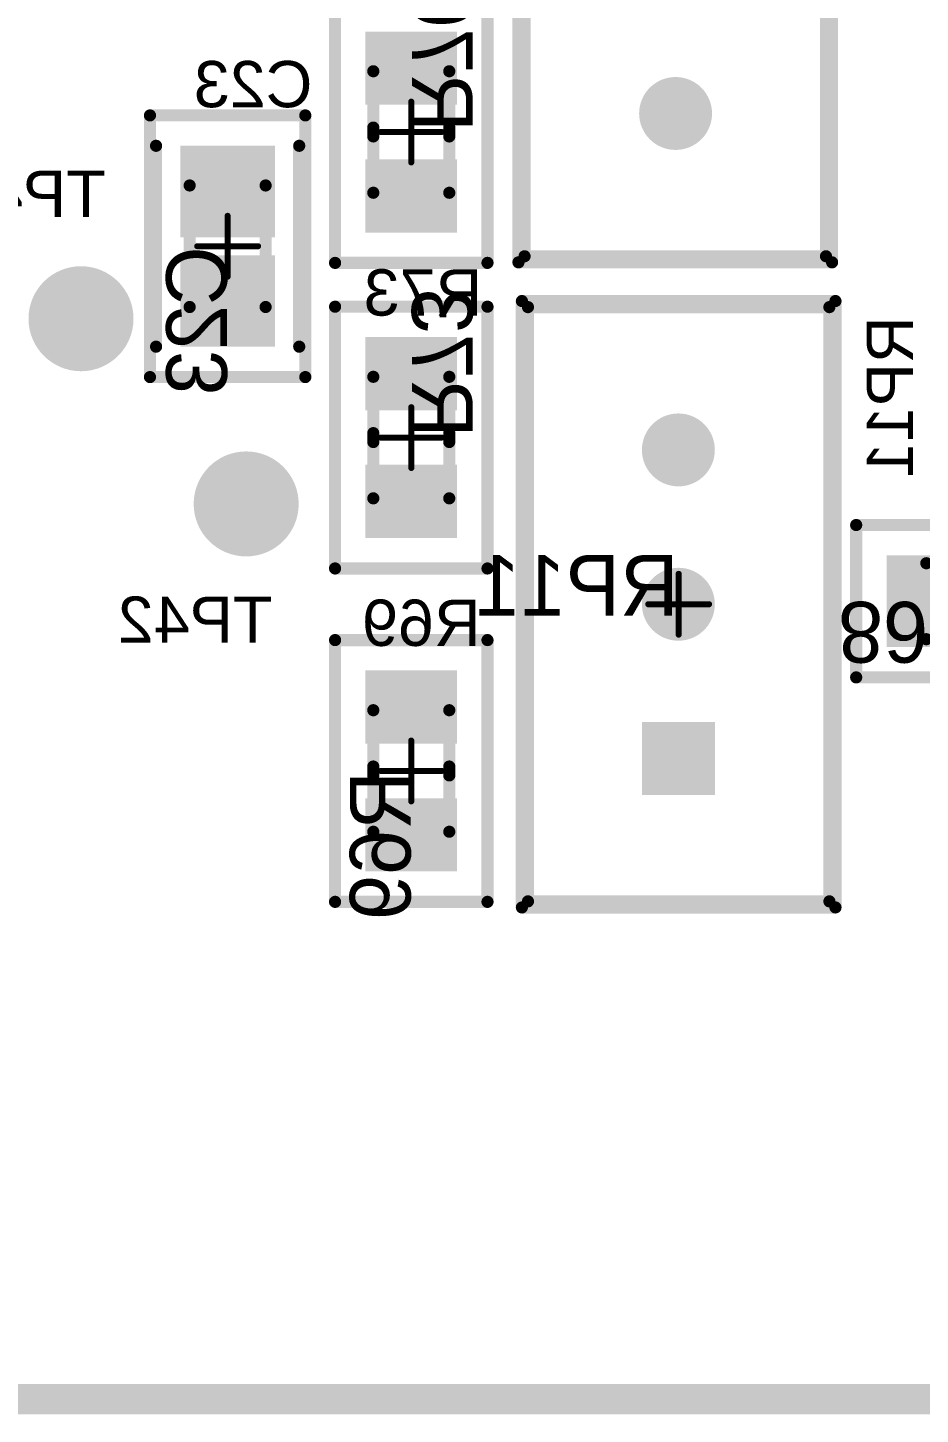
# Model space of a CAD drawing. Header units: millimetres. Extents: x 54 to 247, y 53 to 195.
# Drawn here: x 160.72 to 175.41, y 52.81 to 75.63 of the extents above; entities that cross this region are included whole.
import ezdxf

# ---------------------------------------------------------------- set-up
doc = ezdxf.new("R2010")
doc.units = ezdxf.units.MM
for name, color, linetype in [('BottomOverlay', 54, 'Continuous'), ('BottomPaste', 16, 'Continuous'), ('BottomSolder', 6, 'Continuous'), ('Mechanical1', 6, 'Continuous'), ('Mechanical10', 56, 'Continuous'), ('Mechanical12', 56, 'Continuous'), ('Mechanical15', 56, 'Continuous'), ('MultiLayer', 9, 'Continuous'), ('PadHoleLayer', 156, 'Continuous'), ('TopOverlay', 2, 'Continuous'), ('TopPaste', 8, 'Continuous'), ('TopSolder', 216, 'Continuous'), ('ViaHoleLayer', 16, 'Continuous')]:
    doc.layers.add(name, color=color, linetype=linetype)
doc.styles.add('Arial', font='arial.ttf', dxfattribs={"height": 0.2})

# ---------------------------------------------------------------- blocks, each defined once
blk = doc.blocks.new('T____P_____B_40')
at = {"layer": 'BottomSolder'}
h = blk.add_hatch(color=6, dxfattribs=at)
edge = h.paths.add_edge_path()
edge.add_arc((0, 0), 0.864, 0, 360)
h = blk.add_hatch(color=6, dxfattribs=at)
edge = h.paths.add_edge_path()
edge.add_arc((0, 0), 0.864, 0, 360)
at = {"layer": 'MultiLayer'}
h = blk.add_hatch(color=9, dxfattribs=at)
edge = h.paths.add_edge_path()
edge.add_arc((0, 0), 0.762, 0, 360)
at = {"layer": 'PadHoleLayer'}
h = blk.add_hatch(color=156, dxfattribs=at)
edge = h.paths.add_edge_path()
edge.add_arc((0, 0), 0.381, 0, 360)
at = {"layer": 'TopSolder'}
h = blk.add_hatch(color=216, dxfattribs=at)
edge = h.paths.add_edge_path()
edge.add_arc((0, 0), 0.864, 0, 360)
h = blk.add_hatch(color=216, dxfattribs=at)
edge = h.paths.add_edge_path()
edge.add_arc((0, 0), 0.864, 0, 360)
at = {"layer": 'ViaHoleLayer'}
h = blk.add_hatch(color=16, dxfattribs=at)
edge = h.paths.add_edge_path()
edge.add_arc((0, 0), 0.356, 0, 360)
blk = doc.blocks.new('T____P_____B_44')
at = {"layer": 'BottomSolder'}
h = blk.add_hatch(color=6, dxfattribs=at)
edge = h.paths.add_edge_path()
edge.add_arc((0, 0), 0.864, 0, 360)
h = blk.add_hatch(color=6, dxfattribs=at)
edge = h.paths.add_edge_path()
edge.add_arc((0, 0), 0.864, 0, 360)
at = {"layer": 'MultiLayer'}
h = blk.add_hatch(color=9, dxfattribs=at)
edge = h.paths.add_edge_path()
edge.add_arc((0, 0), 0.762, 0, 360)
at = {"layer": 'PadHoleLayer'}
h = blk.add_hatch(color=156, dxfattribs=at)
edge = h.paths.add_edge_path()
edge.add_arc((0, 0), 0.381, 0, 360)
at = {"layer": 'TopSolder'}
h = blk.add_hatch(color=216, dxfattribs=at)
edge = h.paths.add_edge_path()
edge.add_arc((0, 0), 0.864, 0, 360)
h = blk.add_hatch(color=216, dxfattribs=at)
edge = h.paths.add_edge_path()
edge.add_arc((0, 0), 0.864, 0, 360)
at = {"layer": 'ViaHoleLayer'}
h = blk.add_hatch(color=16, dxfattribs=at)
edge = h.paths.add_edge_path()
edge.add_arc((0, 0), 0.356, 0, 360)
blk = doc.blocks.new('V______CRCW0805__3_IPC_A_B_54')
at = {"layer": 'BottomPaste'}
for points in [[(-1.654, 0.754), (-0.448, 0.754), (-0.448, -0.754), (-1.654, -0.754)], [(0.448, 0.754), (1.654, 0.754), (1.654, -0.754), (0.448, -0.754)]]:
    blk.add_hatch(color=16, dxfattribs=at).paths.add_polyline_path(points)
at = {"layer": 'BottomSolder'}
for points in [[(-1.654, 0.754), (-0.448, 0.754), (-0.448, -0.754), (-1.654, -0.754)], [(0.448, 0.754), (1.654, 0.754), (1.654, -0.754), (0.448, -0.754)]]:
    blk.add_hatch(color=6, dxfattribs=at).paths.add_polyline_path(points)
at = {"layer": 'BottomOverlay', "const_width": 0.2}
for points in [[(-0.073, 0.625), (0.073, 0.625)], [(-0.073, -0.625), (0.073, -0.625)]]:
    blk.add_lwpolyline(points, dxfattribs=at)
at = {"layer": 'BottomOverlay', "const_width": 0.1}
for points in [[(-0.123, 0.625, 1), (-0.023, 0.625, 1)], [(0.023, 0.625, 1), (0.123, 0.625, 1)], [(-0.123, -0.625, 1), (-0.023, -0.625, 1)], [(0.023, -0.625, 1), (0.123, -0.625, 1)]]:
    blk.add_lwpolyline(points, format="xyb", close=True, dxfattribs=at)
at = {"layer": 'Mechanical10', "const_width": 0.2}
for points in [[(-2.154, 1.254), (-2.154, -1.254)], [(-2.154, 1.254), (2.154, 1.254)], [(2.154, 1.254), (2.154, -1.254)], [(-2.154, -1.254), (2.154, -1.254)]]:
    blk.add_lwpolyline(points, dxfattribs=at)
at = {"layer": 'Mechanical10', "const_width": 0.1}
for points in [[(-2.204, 1.254, 1), (-2.104, 1.254, 1)], [(-2.204, 1.254, 1), (-2.104, 1.254, 1)], [(2.104, 1.254, 1), (2.204, 1.254, 1)], [(2.104, 1.254, 1), (2.204, 1.254, 1)], [(-2.204, -1.254, 1), (-2.104, -1.254, 1)], [(-2.204, -1.254, 1), (-2.104, -1.254, 1)], [(2.104, -1.254, 1), (2.204, -1.254, 1)], [(2.104, -1.254, 1), (2.204, -1.254, 1)]]:
    blk.add_lwpolyline(points, format="xyb", close=True, dxfattribs=at)
at = {"layer": 'Mechanical12', "const_width": 0.2}
for points in [[(-1, 0.625), (-1, -0.625)], [(-1, 0.625), (1, 0.625)], [(1, 0.625), (1, -0.625)], [(-1, -0.625), (1, -0.625)]]:
    blk.add_lwpolyline(points, dxfattribs=at)
at = {"layer": 'Mechanical12', "const_width": 0.1}
for points in [[(-1.05, 0.625, 1), (-0.95, 0.625, 1)], [(-1.05, 0.625, 1), (-0.95, 0.625, 1)], [(0.95, 0.625, 1), (1.05, 0.625, 1)], [(0.95, 0.625, 1), (1.05, 0.625, 1)], [(-1.05, -0.625, 1), (-0.95, -0.625, 1)], [(-1.05, -0.625, 1), (-0.95, -0.625, 1)], [(0.95, -0.625, 1), (1.05, -0.625, 1)], [(0.95, -0.625, 1), (1.05, -0.625, 1)]]:
    blk.add_lwpolyline(points, format="xyb", close=True, dxfattribs=at)
at = {"layer": 'Mechanical15'}
for points, const_width in [([(-2.154, 1.254), (-2.154, -1.254)], 0.2), ([(-2.154, 1.254), (2.154, 1.254)], 0.2), ([(2.154, 1.254), (2.154, -1.254)], 0.2), ([(0, 0.5), (0, -0.5)], 0.1), ([(-0.5, 0), (0.5, 0)], 0.1), ([(-2.154, -1.254), (2.154, -1.254)], 0.2)]:
    blk.add_lwpolyline(points, dxfattribs=dict(at, const_width=const_width))
for points, const_width in [([(-2.204, 1.254, 1), (-2.104, 1.254, 1)], 0.1), ([(-2.204, 1.254, 1), (-2.104, 1.254, 1)], 0.1), ([(2.104, 1.254, 1), (2.204, 1.254, 1)], 0.1), ([(2.104, 1.254, 1), (2.204, 1.254, 1)], 0.1), ([(-0.025, 0.5, 1), (0.025, 0.5, 1)], 0.05), ([(-0.525, 0, 1), (-0.475, 0, 1)], 0.05), ([(0.475, 0, 1), (0.525, 0, 1)], 0.05), ([(-0.025, -0.5, 1), (0.025, -0.5, 1)], 0.05), ([(-2.204, -1.254, 1), (-2.104, -1.254, 1)], 0.1), ([(-2.204, -1.254, 1), (-2.104, -1.254, 1)], 0.1), ([(2.104, -1.254, 1), (2.204, -1.254, 1)], 0.1), ([(2.104, -1.254, 1), (2.204, -1.254, 1)], 0.1)]:
    blk.add_lwpolyline(points, format="xyb", close=True, dxfattribs=dict(at, const_width=const_width))
at = {"layer": 'Mechanical10', "text_generation_flag": 2}
blk.add_text('R76', height=1, rotation=180, dxfattribs=at).set_placement((0, -0.011))
blk = doc.blocks.new('V______CRCW0805__3_IPC_A_B_57')
at = {"layer": 'BottomPaste'}
for points in [[(-1.654, 0.754), (-0.448, 0.754), (-0.448, -0.754), (-1.654, -0.754)], [(0.448, 0.754), (1.654, 0.754), (1.654, -0.754), (0.448, -0.754)]]:
    blk.add_hatch(color=16, dxfattribs=at).paths.add_polyline_path(points)
at = {"layer": 'BottomSolder'}
for points in [[(-1.654, 0.754), (-0.448, 0.754), (-0.448, -0.754), (-1.654, -0.754)], [(0.448, 0.754), (1.654, 0.754), (1.654, -0.754), (0.448, -0.754)]]:
    blk.add_hatch(color=6, dxfattribs=at).paths.add_polyline_path(points)
at = {"layer": 'BottomOverlay', "const_width": 0.2}
for points in [[(-0.073, 0.625), (0.073, 0.625)], [(-0.073, -0.625), (0.073, -0.625)]]:
    blk.add_lwpolyline(points, dxfattribs=at)
at = {"layer": 'BottomOverlay', "const_width": 0.1}
for points in [[(-0.123, 0.625, 1), (-0.023, 0.625, 1)], [(0.023, 0.625, 1), (0.123, 0.625, 1)], [(-0.123, -0.625, 1), (-0.023, -0.625, 1)], [(0.023, -0.625, 1), (0.123, -0.625, 1)]]:
    blk.add_lwpolyline(points, format="xyb", close=True, dxfattribs=at)
at = {"layer": 'Mechanical10', "const_width": 0.2}
for points in [[(-2.154, 1.254), (-2.154, -1.254)], [(-2.154, 1.254), (2.154, 1.254)], [(2.154, 1.254), (2.154, -1.254)], [(-2.154, -1.254), (2.154, -1.254)]]:
    blk.add_lwpolyline(points, dxfattribs=at)
at = {"layer": 'Mechanical10', "const_width": 0.1}
for points in [[(-2.204, 1.254, 1), (-2.104, 1.254, 1)], [(-2.204, 1.254, 1), (-2.104, 1.254, 1)], [(2.104, 1.254, 1), (2.204, 1.254, 1)], [(2.104, 1.254, 1), (2.204, 1.254, 1)], [(-2.204, -1.254, 1), (-2.104, -1.254, 1)], [(-2.204, -1.254, 1), (-2.104, -1.254, 1)], [(2.104, -1.254, 1), (2.204, -1.254, 1)], [(2.104, -1.254, 1), (2.204, -1.254, 1)]]:
    blk.add_lwpolyline(points, format="xyb", close=True, dxfattribs=at)
at = {"layer": 'Mechanical12', "const_width": 0.2}
for points in [[(-1, 0.625), (-1, -0.625)], [(-1, 0.625), (1, 0.625)], [(1, 0.625), (1, -0.625)], [(-1, -0.625), (1, -0.625)]]:
    blk.add_lwpolyline(points, dxfattribs=at)
at = {"layer": 'Mechanical12', "const_width": 0.1}
for points in [[(-1.05, 0.625, 1), (-0.95, 0.625, 1)], [(-1.05, 0.625, 1), (-0.95, 0.625, 1)], [(0.95, 0.625, 1), (1.05, 0.625, 1)], [(0.95, 0.625, 1), (1.05, 0.625, 1)], [(-1.05, -0.625, 1), (-0.95, -0.625, 1)], [(-1.05, -0.625, 1), (-0.95, -0.625, 1)], [(0.95, -0.625, 1), (1.05, -0.625, 1)], [(0.95, -0.625, 1), (1.05, -0.625, 1)]]:
    blk.add_lwpolyline(points, format="xyb", close=True, dxfattribs=at)
at = {"layer": 'Mechanical15'}
for points, const_width in [([(-2.154, 1.254), (-2.154, -1.254)], 0.2), ([(-2.154, 1.254), (2.154, 1.254)], 0.2), ([(2.154, 1.254), (2.154, -1.254)], 0.2), ([(0, 0.5), (0, -0.5)], 0.1), ([(-0.5, 0), (0.5, 0)], 0.1), ([(-2.154, -1.254), (2.154, -1.254)], 0.2)]:
    blk.add_lwpolyline(points, dxfattribs=dict(at, const_width=const_width))
for points, const_width in [([(-2.204, 1.254, 1), (-2.104, 1.254, 1)], 0.1), ([(-2.204, 1.254, 1), (-2.104, 1.254, 1)], 0.1), ([(2.104, 1.254, 1), (2.204, 1.254, 1)], 0.1), ([(2.104, 1.254, 1), (2.204, 1.254, 1)], 0.1), ([(-0.025, 0.5, 1), (0.025, 0.5, 1)], 0.05), ([(-0.525, 0, 1), (-0.475, 0, 1)], 0.05), ([(0.475, 0, 1), (0.525, 0, 1)], 0.05), ([(-0.025, -0.5, 1), (0.025, -0.5, 1)], 0.05), ([(-2.204, -1.254, 1), (-2.104, -1.254, 1)], 0.1), ([(-2.204, -1.254, 1), (-2.104, -1.254, 1)], 0.1), ([(2.104, -1.254, 1), (2.204, -1.254, 1)], 0.1), ([(2.104, -1.254, 1), (2.204, -1.254, 1)], 0.1)]:
    blk.add_lwpolyline(points, format="xyb", close=True, dxfattribs=dict(at, const_width=const_width))
at = {"layer": 'Mechanical10', "text_generation_flag": 2}
blk.add_text('R73', height=1, rotation=180, dxfattribs=at).set_placement((0, -0.011))
blk = doc.blocks.new('V______CRCW0805__3_IPC_A_B_59')
at = {"layer": 'BottomPaste'}
for points in [[(-1.654, 0.754), (-0.448, 0.754), (-0.448, -0.754), (-1.654, -0.754)], [(0.448, 0.754), (1.654, 0.754), (1.654, -0.754), (0.448, -0.754)]]:
    blk.add_hatch(color=16, dxfattribs=at).paths.add_polyline_path(points)
at = {"layer": 'BottomSolder'}
for points in [[(-1.654, 0.754), (-0.448, 0.754), (-0.448, -0.754), (-1.654, -0.754)], [(0.448, 0.754), (1.654, 0.754), (1.654, -0.754), (0.448, -0.754)]]:
    blk.add_hatch(color=6, dxfattribs=at).paths.add_polyline_path(points)
at = {"layer": 'BottomOverlay', "const_width": 0.2}
for points in [[(0.073, 0.625), (-0.073, 0.625)], [(0.073, -0.625), (-0.073, -0.625)]]:
    blk.add_lwpolyline(points, dxfattribs=at)
at = {"layer": 'BottomOverlay', "const_width": 0.1}
for points in [[(-0.123, 0.625, 1), (-0.023, 0.625, 1)], [(0.023, 0.625, 1), (0.123, 0.625, 1)], [(-0.123, -0.625, 1), (-0.023, -0.625, 1)], [(0.023, -0.625, 1), (0.123, -0.625, 1)]]:
    blk.add_lwpolyline(points, format="xyb", close=True, dxfattribs=at)
at = {"layer": 'Mechanical10', "const_width": 0.2}
for points in [[(-2.154, -1.254), (-2.154, 1.254)], [(2.154, 1.254), (-2.154, 1.254)], [(2.154, -1.254), (2.154, 1.254)], [(2.154, -1.254), (-2.154, -1.254)]]:
    blk.add_lwpolyline(points, dxfattribs=at)
at = {"layer": 'Mechanical10', "const_width": 0.1}
for points in [[(-2.204, 1.254, 1), (-2.104, 1.254, 1)], [(-2.204, 1.254, 1), (-2.104, 1.254, 1)], [(2.104, 1.254, 1), (2.204, 1.254, 1)], [(2.104, 1.254, 1), (2.204, 1.254, 1)], [(-2.204, -1.254, 1), (-2.104, -1.254, 1)], [(-2.204, -1.254, 1), (-2.104, -1.254, 1)], [(2.104, -1.254, 1), (2.204, -1.254, 1)], [(2.104, -1.254, 1), (2.204, -1.254, 1)]]:
    blk.add_lwpolyline(points, format="xyb", close=True, dxfattribs=at)
at = {"layer": 'Mechanical12', "const_width": 0.2}
for points in [[(-1, -0.625), (-1, 0.625)], [(1, 0.625), (-1, 0.625)], [(1, -0.625), (1, 0.625)], [(1, -0.625), (-1, -0.625)]]:
    blk.add_lwpolyline(points, dxfattribs=at)
at = {"layer": 'Mechanical12', "const_width": 0.1}
for points in [[(-1.05, 0.625, 1), (-0.95, 0.625, 1)], [(-1.05, 0.625, 1), (-0.95, 0.625, 1)], [(0.95, 0.625, 1), (1.05, 0.625, 1)], [(0.95, 0.625, 1), (1.05, 0.625, 1)], [(-1.05, -0.625, 1), (-0.95, -0.625, 1)], [(-1.05, -0.625, 1), (-0.95, -0.625, 1)], [(0.95, -0.625, 1), (1.05, -0.625, 1)], [(0.95, -0.625, 1), (1.05, -0.625, 1)]]:
    blk.add_lwpolyline(points, format="xyb", close=True, dxfattribs=at)
at = {"layer": 'Mechanical15'}
for points, const_width in [([(-2.154, -1.254), (-2.154, 1.254)], 0.2), ([(2.154, 1.254), (-2.154, 1.254)], 0.2), ([(2.154, -1.254), (2.154, 1.254)], 0.2), ([(0, -0.5), (0, 0.5)], 0.1), ([(0.5, 0), (-0.5, 0)], 0.1), ([(2.154, -1.254), (-2.154, -1.254)], 0.2)]:
    blk.add_lwpolyline(points, dxfattribs=dict(at, const_width=const_width))
for points, const_width in [([(-2.204, 1.254, 1), (-2.104, 1.254, 1)], 0.1), ([(-2.204, 1.254, 1), (-2.104, 1.254, 1)], 0.1), ([(2.104, 1.254, 1), (2.204, 1.254, 1)], 0.1), ([(2.104, 1.254, 1), (2.204, 1.254, 1)], 0.1), ([(-0.025, 0.5, 1), (0.025, 0.5, 1)], 0.05), ([(-0.525, 0, 1), (-0.475, 0, 1)], 0.05), ([(0.475, 0, 1), (0.525, 0, 1)], 0.05), ([(-0.025, -0.5, 1), (0.025, -0.5, 1)], 0.05), ([(-2.204, -1.254, 1), (-2.104, -1.254, 1)], 0.1), ([(-2.204, -1.254, 1), (-2.104, -1.254, 1)], 0.1), ([(2.104, -1.254, 1), (2.204, -1.254, 1)], 0.1), ([(2.104, -1.254, 1), (2.204, -1.254, 1)], 0.1)]:
    blk.add_lwpolyline(points, format="xyb", close=True, dxfattribs=dict(at, const_width=const_width))
at = {"layer": 'Mechanical10', "text_generation_flag": 2}
blk.add_text('R69', height=1, rotation=-180, dxfattribs=at).set_placement((0, -0.011))
blk = doc.blocks.new('V______CRCW0805__3_IPC_A_60')
at = {"layer": 'TopPaste'}
for points in [[(-1.654, 0.754), (-0.448, 0.754), (-0.448, -0.754), (-1.654, -0.754)], [(0.448, 0.754), (1.654, 0.754), (1.654, -0.754), (0.448, -0.754)]]:
    blk.add_hatch(color=8, dxfattribs=at).paths.add_polyline_path(points)
at = {"layer": 'TopSolder'}
for points in [[(-1.654, 0.754), (-0.448, 0.754), (-0.448, -0.754), (-1.654, -0.754)], [(0.448, 0.754), (1.654, 0.754), (1.654, -0.754), (0.448, -0.754)]]:
    blk.add_hatch(color=216, dxfattribs=at).paths.add_polyline_path(points)
at = {"layer": 'Mechanical10', "const_width": 0.2}
for points in [[(2.154, 1.254), (-2.154, 1.254)], [(-2.154, 1.254), (-2.154, -1.254)], [(2.154, 1.254), (2.154, -1.254)], [(2.154, -1.254), (-2.154, -1.254)]]:
    blk.add_lwpolyline(points, dxfattribs=at)
at = {"layer": 'Mechanical10', "const_width": 0.1}
for points in [[(-2.204, 1.254, 1), (-2.104, 1.254, 1)], [(-2.204, 1.254, 1), (-2.104, 1.254, 1)], [(2.104, 1.254, 1), (2.204, 1.254, 1)], [(2.104, 1.254, 1), (2.204, 1.254, 1)], [(-2.204, -1.254, 1), (-2.104, -1.254, 1)], [(-2.204, -1.254, 1), (-2.104, -1.254, 1)], [(2.104, -1.254, 1), (2.204, -1.254, 1)], [(2.104, -1.254, 1), (2.204, -1.254, 1)]]:
    blk.add_lwpolyline(points, format="xyb", close=True, dxfattribs=at)
at = {"layer": 'Mechanical12', "const_width": 0.2}
for points in [[(1, 0.625), (-1, 0.625)], [(-1, 0.625), (-1, -0.625)], [(1, 0.625), (1, -0.625)], [(1, -0.625), (-1, -0.625)]]:
    blk.add_lwpolyline(points, dxfattribs=at)
at = {"layer": 'Mechanical12', "const_width": 0.1}
for points in [[(-1.05, 0.625, 1), (-0.95, 0.625, 1)], [(-1.05, 0.625, 1), (-0.95, 0.625, 1)], [(0.95, 0.625, 1), (1.05, 0.625, 1)], [(0.95, 0.625, 1), (1.05, 0.625, 1)], [(-1.05, -0.625, 1), (-0.95, -0.625, 1)], [(-1.05, -0.625, 1), (-0.95, -0.625, 1)], [(0.95, -0.625, 1), (1.05, -0.625, 1)], [(0.95, -0.625, 1), (1.05, -0.625, 1)]]:
    blk.add_lwpolyline(points, format="xyb", close=True, dxfattribs=at)
at = {"layer": 'Mechanical15'}
for points, const_width in [([(2.154, 1.254), (-2.154, 1.254)], 0.2), ([(-2.154, 1.254), (-2.154, -1.254)], 0.2), ([(2.154, 1.254), (2.154, -1.254)], 0.2), ([(0, 0.5), (0, -0.5)], 0.1), ([(0.5, 0), (-0.5, 0)], 0.1), ([(2.154, -1.254), (-2.154, -1.254)], 0.2)]:
    blk.add_lwpolyline(points, dxfattribs=dict(at, const_width=const_width))
for points, const_width in [([(-2.204, 1.254, 1), (-2.104, 1.254, 1)], 0.1), ([(-2.204, 1.254, 1), (-2.104, 1.254, 1)], 0.1), ([(2.104, 1.254, 1), (2.204, 1.254, 1)], 0.1), ([(2.104, 1.254, 1), (2.204, 1.254, 1)], 0.1), ([(-0.025, 0.5, 1), (0.025, 0.5, 1)], 0.05), ([(-0.525, 0, 1), (-0.475, 0, 1)], 0.05), ([(0.475, 0, 1), (0.525, 0, 1)], 0.05), ([(-0.025, -0.5, 1), (0.025, -0.5, 1)], 0.05), ([(-2.204, -1.254, 1), (-2.104, -1.254, 1)], 0.1), ([(-2.204, -1.254, 1), (-2.104, -1.254, 1)], 0.1), ([(2.104, -1.254, 1), (2.204, -1.254, 1)], 0.1), ([(2.104, -1.254, 1), (2.204, -1.254, 1)], 0.1)]:
    blk.add_lwpolyline(points, format="xyb", close=True, dxfattribs=dict(at, const_width=const_width))
at = {"layer": 'TopOverlay', "const_width": 0.2}
for points in [[(0.073, 0.625), (-0.073, 0.625)], [(0.073, -0.625), (-0.073, -0.625)]]:
    blk.add_lwpolyline(points, dxfattribs=at)
at = {"layer": 'TopOverlay', "const_width": 0.1}
for points in [[(-0.123, 0.625, 1), (-0.023, 0.625, 1)], [(0.023, 0.625, 1), (0.123, 0.625, 1)], [(-0.123, -0.625, 1), (-0.023, -0.625, 1)], [(0.023, -0.625, 1), (0.123, -0.625, 1)]]:
    blk.add_lwpolyline(points, format="xyb", close=True, dxfattribs=at)
at = {"layer": 'Mechanical10'}
blk.add_text('R68', height=1, dxfattribs=at).set_placement((0, 0.011))
blk = doc.blocks.new('B______3296W_MFG_B_69')
at = {"layer": 'BottomSolder'}
blk.add_hatch(color=6, dxfattribs=at).paths.add_polyline_path([(-0.595, 3.14), (0.605, 3.14), (0.605, 1.94), (-0.595, 1.94)])
h = blk.add_hatch(color=6, dxfattribs=at)
edge = h.paths.add_edge_path()
edge.add_arc((0.005, 0), 0.6, 0, 360)
h = blk.add_hatch(color=6, dxfattribs=at)
edge = h.paths.add_edge_path()
edge.add_arc((0.005, -2.54), 0.6, 0, 360)
at = {"layer": 'MultiLayer'}
blk.add_hatch(color=9, dxfattribs=at).paths.add_polyline_path([(-0.595, 3.14), (0.605, 3.14), (0.605, 1.94), (-0.595, 1.94)])
h = blk.add_hatch(color=9, dxfattribs=at)
edge = h.paths.add_edge_path()
edge.add_arc((0.005, 0), 0.6, 0, 360)
h = blk.add_hatch(color=9, dxfattribs=at)
edge = h.paths.add_edge_path()
edge.add_arc((0.005, -2.54), 0.6, 0, 360)
at = {"layer": 'PadHoleLayer'}
h = blk.add_hatch(color=156, dxfattribs=at)
edge = h.paths.add_edge_path()
edge.add_arc((0.005, 2.54), 0.35, 0, 360)
h = blk.add_hatch(color=156, dxfattribs=at)
edge = h.paths.add_edge_path()
edge.add_arc((0.005, 0), 0.35, 0, 360)
h = blk.add_hatch(color=156, dxfattribs=at)
edge = h.paths.add_edge_path()
edge.add_arc((0.005, -2.54), 0.35, 0, 360)
at = {"layer": 'TopSolder'}
blk.add_hatch(color=216, dxfattribs=at).paths.add_polyline_path([(-0.595, 3.14), (0.605, 3.14), (0.605, 1.94), (-0.595, 1.94)])
h = blk.add_hatch(color=216, dxfattribs=at)
edge = h.paths.add_edge_path()
edge.add_arc((0.005, 0), 0.6, 0, 360)
h = blk.add_hatch(color=216, dxfattribs=at)
edge = h.paths.add_edge_path()
edge.add_arc((0.005, -2.54), 0.6, 0, 360)
at = {"layer": 'BottomOverlay', "const_width": 0.2}
for points in [[(-2.48, -4.89), (-2.48, 4.89)], [(-2.48, 4.89), (2.48, 4.89)], [(2.48, -4.89), (2.48, 4.89)], [(-2.48, -4.89), (2.48, -4.89)]]:
    blk.add_lwpolyline(points, dxfattribs=at)
at = {"layer": 'BottomOverlay', "const_width": 0.1}
for points in [[(-2.53, 4.89, 1), (-2.43, 4.89, 1)], [(-2.53, 4.89, 1), (-2.43, 4.89, 1)], [(2.43, 4.89, 1), (2.53, 4.89, 1)], [(2.43, 4.89, 1), (2.53, 4.89, 1)], [(-2.53, -4.89, 1), (-2.43, -4.89, 1)], [(-2.53, -4.89, 1), (-2.43, -4.89, 1)], [(2.43, -4.89, 1), (2.53, -4.89, 1)], [(2.43, -4.89, 1), (2.53, -4.89, 1)]]:
    blk.add_lwpolyline(points, format="xyb", close=True, dxfattribs=at)
at = {"layer": 'Mechanical10', "const_width": 0.2}
for points in [[(-2.58, -4.99), (-2.58, 4.99)], [(-2.58, 4.99), (2.58, 4.99)], [(2.58, -4.99), (2.58, 4.99)], [(-2.58, -4.99), (2.58, -4.99)]]:
    blk.add_lwpolyline(points, dxfattribs=at)
at = {"layer": 'Mechanical10', "const_width": 0.1}
for points in [[(-2.63, 4.99, 1), (-2.53, 4.99, 1)], [(-2.63, 4.99, 1), (-2.53, 4.99, 1)], [(2.53, 4.99, 1), (2.63, 4.99, 1)], [(2.53, 4.99, 1), (2.63, 4.99, 1)], [(-2.63, -4.99, 1), (-2.53, -4.99, 1)], [(-2.63, -4.99, 1), (-2.53, -4.99, 1)], [(2.53, -4.99, 1), (2.63, -4.99, 1)], [(2.53, -4.99, 1), (2.63, -4.99, 1)]]:
    blk.add_lwpolyline(points, format="xyb", close=True, dxfattribs=at)
at = {"layer": 'Mechanical12', "const_width": 0.2}
for points in [[(-2.48, -4.89), (-2.48, 4.89)], [(-2.48, 4.89), (2.48, 4.89)], [(2.48, -4.89), (2.48, 4.89)], [(-2.48, -4.89), (2.48, -4.89)]]:
    blk.add_lwpolyline(points, dxfattribs=at)
at = {"layer": 'Mechanical12', "const_width": 0.1}
for points in [[(-2.53, 4.89, 1), (-2.43, 4.89, 1)], [(-2.53, 4.89, 1), (-2.43, 4.89, 1)], [(2.43, 4.89, 1), (2.53, 4.89, 1)], [(2.43, 4.89, 1), (2.53, 4.89, 1)], [(-2.53, -4.89, 1), (-2.43, -4.89, 1)], [(-2.53, -4.89, 1), (-2.43, -4.89, 1)], [(2.43, -4.89, 1), (2.53, -4.89, 1)], [(2.43, -4.89, 1), (2.53, -4.89, 1)]]:
    blk.add_lwpolyline(points, format="xyb", close=True, dxfattribs=at)
at = {"layer": 'Mechanical15'}
for points, const_width in [([(-2.58, -4.99), (-2.58, 4.99)], 0.2), ([(-2.58, 4.99), (2.58, 4.99)], 0.2), ([(2.58, -4.99), (2.58, 4.99)], 0.2), ([(0, -0.5), (0, 0.5)], 0.1), ([(-0.5, 0), (0.5, 0)], 0.1), ([(-2.58, -4.99), (2.58, -4.99)], 0.2)]:
    blk.add_lwpolyline(points, dxfattribs=dict(at, const_width=const_width))
for points, const_width in [([(-2.63, 4.99, 1), (-2.53, 4.99, 1)], 0.1), ([(-2.63, 4.99, 1), (-2.53, 4.99, 1)], 0.1), ([(2.53, 4.99, 1), (2.63, 4.99, 1)], 0.1), ([(2.53, 4.99, 1), (2.63, 4.99, 1)], 0.1), ([(-0.025, 0.5, 1), (0.025, 0.5, 1)], 0.05), ([(-0.525, 0, 1), (-0.475, 0, 1)], 0.05), ([(0.475, 0, 1), (0.525, 0, 1)], 0.05), ([(-0.025, -0.5, 1), (0.025, -0.5, 1)], 0.05), ([(-2.63, -4.99, 1), (-2.53, -4.99, 1)], 0.1), ([(-2.63, -4.99, 1), (-2.53, -4.99, 1)], 0.1), ([(2.53, -4.99, 1), (2.63, -4.99, 1)], 0.1), ([(2.53, -4.99, 1), (2.63, -4.99, 1)], 0.1)]:
    blk.add_lwpolyline(points, format="xyb", close=True, dxfattribs=dict(at, const_width=const_width))
at = {"layer": 'Mechanical10', "text_generation_flag": 2}
blk.add_text('RP13', height=1, rotation=180, dxfattribs=at).set_placement((0, 0.177))
blk = doc.blocks.new('B______3296W_MFG_B_70')
at = {"layer": 'BottomSolder'}
blk.add_hatch(color=6, dxfattribs=at).paths.add_polyline_path([(-0.595, 3.14), (0.605, 3.14), (0.605, 1.94), (-0.595, 1.94)])
h = blk.add_hatch(color=6, dxfattribs=at)
edge = h.paths.add_edge_path()
edge.add_arc((0.005, 0), 0.6, 0, 360)
h = blk.add_hatch(color=6, dxfattribs=at)
edge = h.paths.add_edge_path()
edge.add_arc((0.005, -2.54), 0.6, 0, 360)
at = {"layer": 'MultiLayer'}
blk.add_hatch(color=9, dxfattribs=at).paths.add_polyline_path([(-0.595, 3.14), (0.605, 3.14), (0.605, 1.94), (-0.595, 1.94)])
h = blk.add_hatch(color=9, dxfattribs=at)
edge = h.paths.add_edge_path()
edge.add_arc((0.005, 0), 0.6, 0, 360)
h = blk.add_hatch(color=9, dxfattribs=at)
edge = h.paths.add_edge_path()
edge.add_arc((0.005, -2.54), 0.6, 0, 360)
at = {"layer": 'PadHoleLayer'}
h = blk.add_hatch(color=156, dxfattribs=at)
edge = h.paths.add_edge_path()
edge.add_arc((0.005, 2.54), 0.35, 0, 360)
h = blk.add_hatch(color=156, dxfattribs=at)
edge = h.paths.add_edge_path()
edge.add_arc((0.005, 0), 0.35, 0, 360)
h = blk.add_hatch(color=156, dxfattribs=at)
edge = h.paths.add_edge_path()
edge.add_arc((0.005, -2.54), 0.35, 0, 360)
at = {"layer": 'TopSolder'}
blk.add_hatch(color=216, dxfattribs=at).paths.add_polyline_path([(-0.595, 3.14), (0.605, 3.14), (0.605, 1.94), (-0.595, 1.94)])
h = blk.add_hatch(color=216, dxfattribs=at)
edge = h.paths.add_edge_path()
edge.add_arc((0.005, 0), 0.6, 0, 360)
h = blk.add_hatch(color=216, dxfattribs=at)
edge = h.paths.add_edge_path()
edge.add_arc((0.005, -2.54), 0.6, 0, 360)
at = {"layer": 'BottomOverlay', "const_width": 0.2}
for points in [[(2.48, 4.89), (-2.48, 4.89)], [(-2.48, 4.89), (-2.48, -4.89)], [(2.48, 4.89), (2.48, -4.89)], [(2.48, -4.89), (-2.48, -4.89)]]:
    blk.add_lwpolyline(points, dxfattribs=at)
at = {"layer": 'BottomOverlay', "const_width": 0.1}
for points in [[(-2.53, 4.89, 1), (-2.43, 4.89, 1)], [(-2.53, 4.89, 1), (-2.43, 4.89, 1)], [(2.43, 4.89, 1), (2.53, 4.89, 1)], [(2.43, 4.89, 1), (2.53, 4.89, 1)], [(-2.53, -4.89, 1), (-2.43, -4.89, 1)], [(-2.53, -4.89, 1), (-2.43, -4.89, 1)], [(2.43, -4.89, 1), (2.53, -4.89, 1)], [(2.43, -4.89, 1), (2.53, -4.89, 1)]]:
    blk.add_lwpolyline(points, format="xyb", close=True, dxfattribs=at)
at = {"layer": 'Mechanical10', "const_width": 0.2}
for points in [[(2.58, 4.99), (-2.58, 4.99)], [(-2.58, 4.99), (-2.58, -4.99)], [(2.58, 4.99), (2.58, -4.99)], [(2.58, -4.99), (-2.58, -4.99)]]:
    blk.add_lwpolyline(points, dxfattribs=at)
at = {"layer": 'Mechanical10', "const_width": 0.1}
for points in [[(-2.63, 4.99, 1), (-2.53, 4.99, 1)], [(-2.63, 4.99, 1), (-2.53, 4.99, 1)], [(2.53, 4.99, 1), (2.63, 4.99, 1)], [(2.53, 4.99, 1), (2.63, 4.99, 1)], [(-2.63, -4.99, 1), (-2.53, -4.99, 1)], [(-2.63, -4.99, 1), (-2.53, -4.99, 1)], [(2.53, -4.99, 1), (2.63, -4.99, 1)], [(2.53, -4.99, 1), (2.63, -4.99, 1)]]:
    blk.add_lwpolyline(points, format="xyb", close=True, dxfattribs=at)
at = {"layer": 'Mechanical12', "const_width": 0.2}
for points in [[(2.48, 4.89), (-2.48, 4.89)], [(-2.48, 4.89), (-2.48, -4.89)], [(2.48, 4.89), (2.48, -4.89)], [(2.48, -4.89), (-2.48, -4.89)]]:
    blk.add_lwpolyline(points, dxfattribs=at)
at = {"layer": 'Mechanical12', "const_width": 0.1}
for points in [[(-2.53, 4.89, 1), (-2.43, 4.89, 1)], [(-2.53, 4.89, 1), (-2.43, 4.89, 1)], [(2.43, 4.89, 1), (2.53, 4.89, 1)], [(2.43, 4.89, 1), (2.53, 4.89, 1)], [(-2.53, -4.89, 1), (-2.43, -4.89, 1)], [(-2.53, -4.89, 1), (-2.43, -4.89, 1)], [(2.43, -4.89, 1), (2.53, -4.89, 1)], [(2.43, -4.89, 1), (2.53, -4.89, 1)]]:
    blk.add_lwpolyline(points, format="xyb", close=True, dxfattribs=at)
at = {"layer": 'Mechanical15'}
for points, const_width in [([(2.58, 4.99), (-2.58, 4.99)], 0.2), ([(-2.58, 4.99), (-2.58, -4.99)], 0.2), ([(2.58, 4.99), (2.58, -4.99)], 0.2), ([(0, 0.5), (0, -0.5)], 0.1), ([(0.5, 0), (-0.5, 0)], 0.1), ([(2.58, -4.99), (-2.58, -4.99)], 0.2)]:
    blk.add_lwpolyline(points, dxfattribs=dict(at, const_width=const_width))
for points, const_width in [([(-2.63, 4.99, 1), (-2.53, 4.99, 1)], 0.1), ([(-2.63, 4.99, 1), (-2.53, 4.99, 1)], 0.1), ([(2.53, 4.99, 1), (2.63, 4.99, 1)], 0.1), ([(2.53, 4.99, 1), (2.63, 4.99, 1)], 0.1), ([(-0.025, 0.5, 1), (0.025, 0.5, 1)], 0.05), ([(-0.525, 0, 1), (-0.475, 0, 1)], 0.05), ([(0.475, 0, 1), (0.525, 0, 1)], 0.05), ([(-0.025, -0.5, 1), (0.025, -0.5, 1)], 0.05), ([(-2.63, -4.99, 1), (-2.53, -4.99, 1)], 0.1), ([(-2.63, -4.99, 1), (-2.53, -4.99, 1)], 0.1), ([(2.53, -4.99, 1), (2.63, -4.99, 1)], 0.1), ([(2.53, -4.99, 1), (2.63, -4.99, 1)], 0.1)]:
    blk.add_lwpolyline(points, format="xyb", close=True, dxfattribs=dict(at, const_width=const_width))
at = {"layer": 'Mechanical10', "text_generation_flag": 2}
blk.add_text('RP11', height=1, rotation=180, dxfattribs=at).set_placement((0, 0.188))
blk = doc.blocks.new('KEMET_C0805C_DN_IPC_A_B_163')
at = {"layer": 'BottomPaste'}
for points in [[(-1.653, 0.778), (-0.148, 0.778), (-0.148, -0.778), (-1.653, -0.778)], [(0.148, 0.778), (1.653, 0.778), (1.653, -0.778), (0.148, -0.778)]]:
    blk.add_hatch(color=16, dxfattribs=at).paths.add_polyline_path(points)
at = {"layer": 'BottomSolder'}
for points in [[(-1.653, 0.778), (-0.148, 0.778), (-0.148, -0.778), (-1.653, -0.778)], [(0.148, 0.778), (1.653, 0.778), (1.653, -0.778), (0.148, -0.778)]]:
    blk.add_hatch(color=6, dxfattribs=at).paths.add_polyline_path(points)
at = {"layer": 'BottomOverlay', "const_width": 0.2}
for points in [[(1.653, 1.178), (-1.653, 1.178)], [(1.653, -1.178), (-1.653, -1.178)]]:
    blk.add_lwpolyline(points, dxfattribs=at)
at = {"layer": 'BottomOverlay', "const_width": 0.1}
for points in [[(-1.703, 1.178, 1), (-1.603, 1.178, 1)], [(1.603, 1.178, 1), (1.703, 1.178, 1)], [(-1.703, -1.178, 1), (-1.603, -1.178, 1)], [(1.603, -1.178, 1), (1.703, -1.178, 1)]]:
    blk.add_lwpolyline(points, format="xyb", close=True, dxfattribs=at)
at = {"layer": 'Mechanical10', "const_width": 0.2}
for points in [[(2.153, 1.278), (-2.153, 1.278)], [(-2.153, -1.278), (-2.153, 1.278)], [(2.153, -1.278), (2.153, 1.278)], [(2.153, -1.278), (-2.153, -1.278)]]:
    blk.add_lwpolyline(points, dxfattribs=at)
at = {"layer": 'Mechanical10', "const_width": 0.1}
for points in [[(-2.203, 1.278, 1), (-2.103, 1.278, 1)], [(-2.203, 1.278, 1), (-2.103, 1.278, 1)], [(2.103, 1.278, 1), (2.203, 1.278, 1)], [(2.103, 1.278, 1), (2.203, 1.278, 1)], [(-2.203, -1.278, 1), (-2.103, -1.278, 1)], [(-2.203, -1.278, 1), (-2.103, -1.278, 1)], [(2.103, -1.278, 1), (2.203, -1.278, 1)], [(2.103, -1.278, 1), (2.203, -1.278, 1)]]:
    blk.add_lwpolyline(points, format="xyb", close=True, dxfattribs=at)
at = {"layer": 'Mechanical12', "const_width": 0.2}
for points in [[(1, 0.625), (-1, 0.625)], [(-1, -0.625), (-1, 0.625)], [(1, -0.625), (1, 0.625)], [(1, -0.625), (-1, -0.625)]]:
    blk.add_lwpolyline(points, dxfattribs=at)
at = {"layer": 'Mechanical12', "const_width": 0.1}
for points in [[(-1.05, 0.625, 1), (-0.95, 0.625, 1)], [(-1.05, 0.625, 1), (-0.95, 0.625, 1)], [(0.95, 0.625, 1), (1.05, 0.625, 1)], [(0.95, 0.625, 1), (1.05, 0.625, 1)], [(-1.05, -0.625, 1), (-0.95, -0.625, 1)], [(-1.05, -0.625, 1), (-0.95, -0.625, 1)], [(0.95, -0.625, 1), (1.05, -0.625, 1)], [(0.95, -0.625, 1), (1.05, -0.625, 1)]]:
    blk.add_lwpolyline(points, format="xyb", close=True, dxfattribs=at)
at = {"layer": 'Mechanical15'}
for points, const_width in [([(2.153, 1.278), (-2.153, 1.278)], 0.2), ([(-2.153, -1.278), (-2.153, 1.278)], 0.2), ([(2.153, -1.278), (2.153, 1.278)], 0.2), ([(0, -0.5), (0, 0.5)], 0.1), ([(0.5, 0), (-0.5, 0)], 0.1), ([(2.153, -1.278), (-2.153, -1.278)], 0.2)]:
    blk.add_lwpolyline(points, dxfattribs=dict(at, const_width=const_width))
for points, const_width in [([(-2.203, 1.278, 1), (-2.103, 1.278, 1)], 0.1), ([(-2.203, 1.278, 1), (-2.103, 1.278, 1)], 0.1), ([(2.103, 1.278, 1), (2.203, 1.278, 1)], 0.1), ([(2.103, 1.278, 1), (2.203, 1.278, 1)], 0.1), ([(-0.025, 0.5, 1), (0.025, 0.5, 1)], 0.05), ([(-0.525, 0, 1), (-0.475, 0, 1)], 0.05), ([(0.475, 0, 1), (0.525, 0, 1)], 0.05), ([(-0.025, -0.5, 1), (0.025, -0.5, 1)], 0.05), ([(-2.203, -1.278, 1), (-2.103, -1.278, 1)], 0.1), ([(-2.203, -1.278, 1), (-2.103, -1.278, 1)], 0.1), ([(2.103, -1.278, 1), (2.203, -1.278, 1)], 0.1), ([(2.103, -1.278, 1), (2.203, -1.278, 1)], 0.1)]:
    blk.add_lwpolyline(points, format="xyb", close=True, dxfattribs=dict(at, const_width=const_width))
at = {"layer": 'Mechanical10', "text_generation_flag": 2}
blk.add_text('C23', height=1, rotation=-180, dxfattribs=at).set_placement((0, -0.011))

msp = doc.modelspace()

# ---------------------------------------------------------------- linework, layer by layer
at = {"layer": 'Mechanical1', "const_width": 0.5}
msp.add_lwpolyline([(61.341, 53.061), (246.341, 53.061)], dxfattribs=at)

# ---------------------------------------------------------------- block references
msp.add_blockref('B______3296W_MFG_B_69', (171.374, 76.759))
for name, p, rotation in [('V______CRCW0805__3_IPC_A_B_54', (167.03, 73.914), 90), ('KEMET_C0805C_DN_IPC_A_B_163', (164.008, 72.034), 270), ('T____P_____B_40', (161.595, 70.841), 90), ('V______CRCW0805__3_IPC_A_B_57', (167.03, 68.885), 90), ('B______3296W_MFG_B_70', (171.43, 66.142), 180), ('T____P_____B_44', (164.313, 67.793), 90), ('V______CRCW0805__3_IPC_A_60', (176.505, 66.192), 180), ('V______CRCW0805__3_IPC_A_B_59', (167.03, 63.398), 270)]:
    msp.add_blockref(name, p, dxfattribs=dict(rotation=rotation))

# ---------------------------------------------------------------- texts
at = {"layer": 'BottomOverlay', "style": 'Arial', "text_generation_flag": 2}
for s, p in [('C23', (165.404, 74.321)), ('TP47', (162.001, 72.517)), ('R73', (168.198, 70.892)), ('TP42', (164.744, 65.507)), ('R69', (168.173, 65.456))]:
    msp.add_text(s, height=0.762, dxfattribs=at).set_placement(p)
msp.add_text('RP11', height=0.762, rotation=90, dxfattribs=at).set_placement((175.285, 70.878))

doc.saveas('drawing.dxf')
